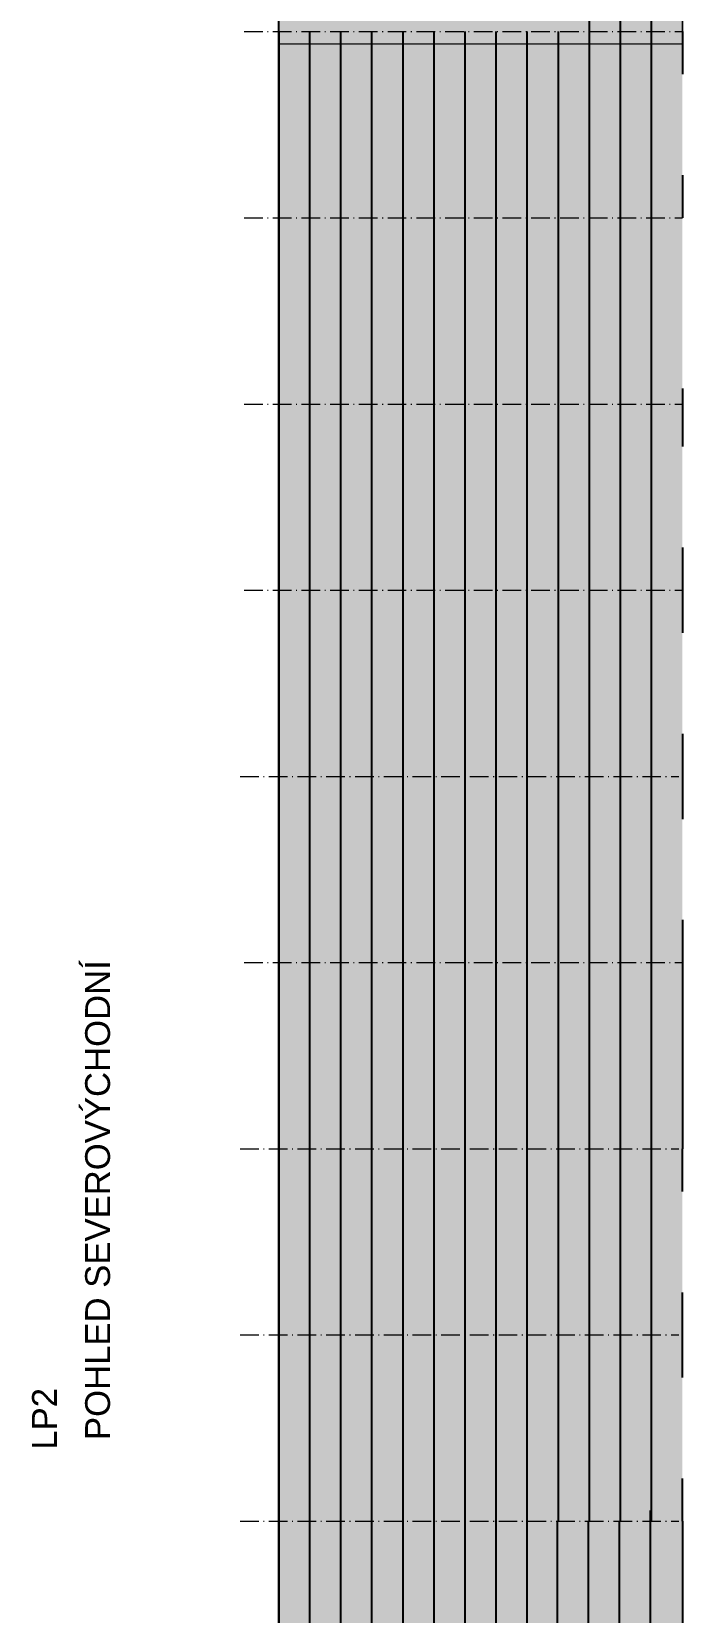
# Model space of a CAD drawing. Header units: millimetres. Extents: x 325046 to 1268204, y 1875583 to 2761998.
# Drawn here: x 1151579 to 1172563, y 2492004 to 2542943 of the extents above; entities that cross this region are included whole.
import ezdxf

# ---------------------------------------------------------------- set-up
doc = ezdxf.new("R2010")
doc.units = ezdxf.units.MM
doc.header["$LTSCALE"] = 100
doc.linetypes.add('ACAD_ISO10W100', pattern=[18.5, 12, -3, 0.5, -3])
doc.layers.add('FASÁDY filling', color=7, linetype='Continuous', lineweight=5)
doc.layers.add('Objekty - osy', color=5, linetype='ACAD_ISO10W100', lineweight=20)
doc.layers.add('FASÁDY kresba', color=7, linetype='Continuous')
doc.layers.add('POPIS', color=7, linetype='Continuous')
doc.styles.add('ARIAL', font='arial.ttf')

msp = doc.modelspace()

# ---------------------------------------------------------------- hatches: boundary and pattern name
at = {"layer": 'FASÁDY filling', "ltscale": 200, "true_color": 0xa5a8a6}
h = msp.add_hatch(color=253, dxfattribs=at)
h.dxf.hatch_style = 1
h.paths.add_polyline_path([(1159538.5, 2542542.7), (1159528.1, 2548906.7), (1172528.1, 2548906.7), (1172537.4, 2542542.7)])
at = {"layer": 'FASÁDY filling', "ltscale": 200, "true_color": 0x373f43}
h = msp.add_hatch(color=149, dxfattribs=at)
h.dxf.hatch_style = 1
h.paths.add_polyline_path([(1159529, 2536506.7), (1159529, 2542506.7), (1172529, 2542506.7), (1172529, 2536506.7)])
h = msp.add_hatch(color=149, dxfattribs=at)
h.dxf.hatch_style = 1
h.paths.add_polyline_path([(1159529, 2530906.7), (1159529, 2536906.7), (1172529, 2536906.7), (1172529, 2530906.7)])
h = msp.add_hatch(color=149, dxfattribs=at)
h.dxf.hatch_style = 1
h.paths.add_polyline_path([(1159529, 2524906.7), (1159529, 2530906.7), (1172529, 2530906.7), (1172529, 2524906.7)])
h = msp.add_hatch(color=149, dxfattribs=at)
h.dxf.hatch_style = 1
h.paths.add_polyline_path([(1159528.1, 2518906.7), (1159528.1, 2524906.7), (1172528.1, 2524906.7), (1172528.1, 2518906.7)])
h = msp.add_hatch(color=149, dxfattribs=at)
h.dxf.hatch_style = 1
h.paths.add_polyline_path([(1159528.1, 2512906.7), (1159528.1, 2518906.7), (1172528.1, 2518906.7), (1172528.1, 2512906.7)])
h = msp.add_hatch(color=149, dxfattribs=at)
h.dxf.hatch_style = 1
h.paths.add_polyline_path([(1159529, 2506906.7), (1159529, 2512906.7), (1172529, 2512906.7), (1172529, 2506906.7)])
h = msp.add_hatch(color=149, dxfattribs=at)
h.dxf.hatch_style = 1
h.paths.add_polyline_path([(1159528.1, 2500906.7), (1159528.1, 2506906.7), (1172528.1, 2506906.7), (1172528.1, 2500906.7)])
h = msp.add_hatch(color=149, dxfattribs=at)
h.dxf.hatch_style = 1
h.paths.add_polyline_path([(1159529, 2494906.7), (1159529, 2500906.7), (1172529, 2500906.7), (1172529, 2494906.7)])
h = msp.add_hatch(color=149, dxfattribs=at)
h.dxf.hatch_style = 1
h.paths.add_polyline_path([(1159529, 2488906.7), (1159529, 2494906.7), (1172529, 2494906.7), (1172529, 2488906.7)])

# ---------------------------------------------------------------- linework, layer by layer
at = {"layer": 'FASÁDY kresba'}
for p, q in [((1159538.5, 2481631.6), (1159538.5, 2561367.7)), ((1169537.6, 2542942.7), (1169537.6, 2548942.7)), ((1170537.6, 2542942.7), (1170537.6, 2548942.7)), ((1171537.6, 2542942.7), (1171537.6, 2548942.7)), ((1159537.6, 2542942.7), (1159537.6, 2536942.7)), ((1160537.6, 2536942.7), (1160537.6, 2542942.7)), ((1161537.6, 2536942.7), (1161537.6, 2542942.7)), ((1162537.6, 2536942.7), (1162537.6, 2542942.7)), ((1163537.6, 2536942.7), (1163537.6, 2542942.7)), ((1164537.6, 2536942.7), (1164537.6, 2542942.7)), ((1165537.6, 2536942.7), (1165537.6, 2542942.7)), ((1166537.6, 2536942.7), (1166537.6, 2542942.7)), ((1167537.6, 2536942.7), (1167537.6, 2542942.7)), ((1168537.6, 2536942.7), (1168537.6, 2542942.7)), ((1169537.6, 2536942.7), (1169537.6, 2542942.7)), ((1170537.6, 2536942.7), (1170537.6, 2542942.7)), ((1171537.6, 2536942.7), (1171537.6, 2542942.7)), ((1172537.6, 2542942.7), (1172537.6, 2541568.2)), ((1172537.6, 2538317.2), (1172537.6, 2536942.7)), ((1159537.6, 2536942.7), (1159537.6, 2530942.7)), ((1160537.6, 2530942.7), (1160537.6, 2536942.7)), ((1161537.6, 2530942.7), (1161537.6, 2536942.7)), ((1162537.6, 2530942.7), (1162537.6, 2536942.7)), ((1163537.6, 2530942.7), (1163537.6, 2536942.7)), ((1164537.6, 2530942.7), (1164537.6, 2536942.7)), ((1165537.6, 2530942.7), (1165537.6, 2536942.7)), ((1166537.6, 2530942.7), (1166537.6, 2536942.7)), ((1167537.6, 2530942.7), (1167537.6, 2536942.7)), ((1168537.6, 2530942.7), (1168537.6, 2536942.7)), ((1169537.6, 2530942.7), (1169537.6, 2536942.7)), ((1170537.6, 2530942.7), (1170537.6, 2536942.7)), ((1171537.6, 2530942.7), (1171537.6, 2536942.7)), ((1172537.8, 2531442.7), (1172537.4, 2529568.2)), ((1159537.6, 2530942.7), (1159537.6, 2524942.7)), ((1160537.6, 2524942.7), (1160537.6, 2530942.7)), ((1161537.6, 2524942.7), (1161537.6, 2530942.7)), ((1162537.6, 2524942.7), (1162537.6, 2530942.7)), ((1163537.6, 2524942.7), (1163537.6, 2530942.7)), ((1164537.6, 2524942.7), (1164537.6, 2530942.7)), ((1165537.6, 2524942.7), (1165537.6, 2530942.7)), ((1166537.6, 2524942.7), (1166537.6, 2530942.7)), ((1167537.6, 2524942.7), (1167537.6, 2530942.7)), ((1168537.6, 2524942.7), (1168537.6, 2530942.7)), ((1169537.6, 2524942.7), (1169537.6, 2530942.7)), ((1170537.6, 2524942.7), (1170537.6, 2530942.7)), ((1171537.6, 2524942.7), (1171537.6, 2530942.7)), ((1172537.4, 2526317.2), (1172537.4, 2524942.7)), ((1159537.6, 2524942.7), (1159537.6, 2518942.7)), ((1160537.6, 2518942.7), (1160537.6, 2524942.7)), ((1161537.6, 2518942.7), (1161537.6, 2524942.7)), ((1162537.6, 2518942.7), (1162537.6, 2524942.7)), ((1163537.6, 2518942.7), (1163537.6, 2524942.7)), ((1164537.6, 2518942.7), (1164537.6, 2524942.7)), ((1165537.6, 2518942.7), (1165537.6, 2524942.7)), ((1166537.6, 2518942.7), (1166537.6, 2524942.7)), ((1167537.6, 2518942.7), (1167537.6, 2524942.7)), ((1168537.6, 2518942.7), (1168537.6, 2524942.7)), ((1169537.6, 2518942.7), (1169537.6, 2524942.7)), ((1170537.6, 2518942.7), (1170537.6, 2524942.7)), ((1171537.6, 2518942.7), (1171537.6, 2524942.7)), ((1172537.4, 2524942.7), (1172537.4, 2523568.2)), ((1172537.4, 2520317.2), (1172537.4, 2518942.7)), ((1172537.6, 2520317.2), (1172537.6, 2518942.7)), ((1159537.6, 2518942.7), (1159537.6, 2512942.7)), ((1159537.6, 2518942.7), (1159537.6, 2512942.7)), ((1160537.6, 2512942.7), (1160537.6, 2518942.7)), ((1161537.6, 2512942.7), (1161537.6, 2518942.7)), ((1162537.6, 2512942.7), (1162537.6, 2518942.7)), ((1163537.6, 2512942.7), (1163537.6, 2518942.7)), ((1164537.6, 2512942.7), (1164537.6, 2518942.7)), ((1165537.6, 2512942.7), (1165537.6, 2518942.7)), ((1166537.6, 2512942.7), (1166537.6, 2518942.7)), ((1167537.6, 2512942.7), (1167537.6, 2518942.7)), ((1168537.6, 2512942.7), (1168537.6, 2518942.7)), ((1169537.6, 2512942.7), (1169537.6, 2518942.7)), ((1170537.6, 2512942.7), (1170537.6, 2518942.7)), ((1171537.6, 2512942.7), (1171537.6, 2518942.7)), ((1172537.4, 2518942.7), (1172537.4, 2517568.2)), ((1172535.5, 2514317.2), (1172537.6, 2506942.7)), ((1159537.6, 2512942.7), (1159537.6, 2506942.7)), ((1160537.6, 2506942.7), (1160537.6, 2512942.7)), ((1161537.6, 2506942.7), (1161537.6, 2512942.7)), ((1162537.6, 2506942.7), (1162537.6, 2512942.7)), ((1163537.6, 2506942.7), (1163537.6, 2512942.7)), ((1164537.6, 2506942.7), (1164537.6, 2512942.7)), ((1165537.6, 2506942.7), (1165537.6, 2512942.7)), ((1166537.6, 2506942.7), (1166537.6, 2512942.7)), ((1167537.6, 2506942.7), (1167537.6, 2512942.7)), ((1168537.6, 2506942.7), (1168537.6, 2512942.7)), ((1169537.6, 2506942.7), (1169537.6, 2512942.7)), ((1170537.6, 2506942.7), (1170537.6, 2512942.7)), ((1171537.6, 2506942.7), (1171537.6, 2512942.7)), ((1159537.6, 2506942.7), (1159537.6, 2500942.7)), ((1160537.6, 2500942.7), (1160537.6, 2506942.7)), ((1161537.6, 2500942.7), (1161537.6, 2506942.7)), ((1162537.6, 2500942.7), (1162537.6, 2506942.7)), ((1163537.6, 2500942.7), (1163537.6, 2506942.7)), ((1164537.6, 2500942.7), (1164537.6, 2506942.7)), ((1165537.6, 2500942.7), (1165537.6, 2506942.7)), ((1166537.6, 2500942.7), (1166537.6, 2506942.7)), ((1167537.6, 2500942.7), (1167537.6, 2506942.7)), ((1168537.6, 2500942.7), (1168537.6, 2506942.7)), ((1169537.6, 2500942.7), (1169537.6, 2506942.7)), ((1170537.6, 2500942.7), (1170537.6, 2506942.7)), ((1171537.6, 2500942.7), (1171537.6, 2506942.7)), ((1172531.5, 2505568.2), (1172531.5, 2506942.7)), ((1172531.5, 2500942.7), (1172531.5, 2502317.2)), ((1159537.6, 2500942.7), (1159537.6, 2494942.7)), ((1160537.6, 2494942.7), (1160537.6, 2500942.7)), ((1161537.6, 2494942.7), (1161537.6, 2500942.7)), ((1162537.6, 2494942.7), (1162537.6, 2500942.7)), ((1163537.6, 2494942.7), (1163537.6, 2500942.7)), ((1164537.6, 2494942.7), (1164537.6, 2500942.7)), ((1165537.6, 2494942.7), (1165537.6, 2500942.7)), ((1166537.6, 2494942.7), (1166537.6, 2500942.7)), ((1167537.6, 2494942.7), (1167537.6, 2500942.7)), ((1168537.6, 2494942.7), (1168537.6, 2500942.7)), ((1169537.6, 2494942.7), (1169537.6, 2500942.7)), ((1170537.6, 2494942.7), (1170537.6, 2500942.7)), ((1171537.6, 2494942.7), (1171537.6, 2500942.7)), ((1172534.5, 2499568.2), (1172534.5, 2500942.7)), ((1172534.5, 2494942.7), (1172534.5, 2496317.2)), ((1163537.4, 2488942.7), (1163540.6, 2495292.7)), ((1164537.4, 2488942.7), (1164537.4, 2495292.7)), ((1165534.3, 2488942.7), (1165534.3, 2495292.7)), ((1171504.7, 2488942.7), (1171504.7, 2495292.7)), ((1159537.6, 2494942.7), (1159537.6, 2482942.7)), ((1160537.4, 2488942.7), (1160537.4, 2494942.7)), ((1161537.4, 2488942.7), (1161537.4, 2494942.7)), ((1162537.4, 2488942.7), (1162537.4, 2494942.7)), ((1166537.4, 2488942.7), (1166537.4, 2494942.7)), ((1167537.4, 2488942.7), (1167537.4, 2494942.7)), ((1168507.8, 2488942.7), (1168507.8, 2494942.7)), ((1169507.8, 2488942.7), (1169507.8, 2494942.7)), ((1170507.8, 2488942.7), (1170507.8, 2494942.7)), ((1172537.6, 2494942.7), (1172537.6, 2488942.7))]:
    msp.add_line(p, q, dxfattribs=at)
at = {"layer": 'FASÁDY kresba', "ltscale": 20, "const_width": 50}
msp.add_lwpolyline([(1159538.5, 2542542.7), (1159538.5, 2591412.7), (1172537.8, 2591412.7), (1172537.8, 2542542.7)], close=True, dxfattribs=at)
at = {"layer": 'Objekty - osy', "ltscale": 0.5}
for p, q in [((1158417.8, 2542942.7), (1172537.8, 2542942.7)), ((1158417.8, 2536942.7), (1172537.8, 2536942.7)), ((1158417.8, 2530942.7), (1172537.8, 2530942.7)), ((1158417.8, 2524942.7), (1172537.8, 2524942.7)), ((1158292, 2518942.7), (1172412, 2518942.7)), ((1158417.8, 2512942.7), (1172537.8, 2512942.7)), ((1158292, 2506942.7), (1172412, 2506942.7)), ((1158292, 2500942.7), (1172412, 2500942.7)), ((1158292, 2494942.7), (1172412, 2494942.7))]:
    msp.add_line(p, q, dxfattribs=at)

# ---------------------------------------------------------------- texts
at = {"layer": 'POPIS', "linetype": 'ByBlock', "lineweight": 18, "style": 'ARIAL'}
for s, p in [(' POHLED SEVEROVÝCHODNÍ', (1154101.6, 2497247.8)), ('LP2 ', (1152390.9, 2497247.8))]:
    msp.add_text(s, height=800, rotation=90, dxfattribs=at).set_placement(p)

doc.saveas('drawing.dxf')
